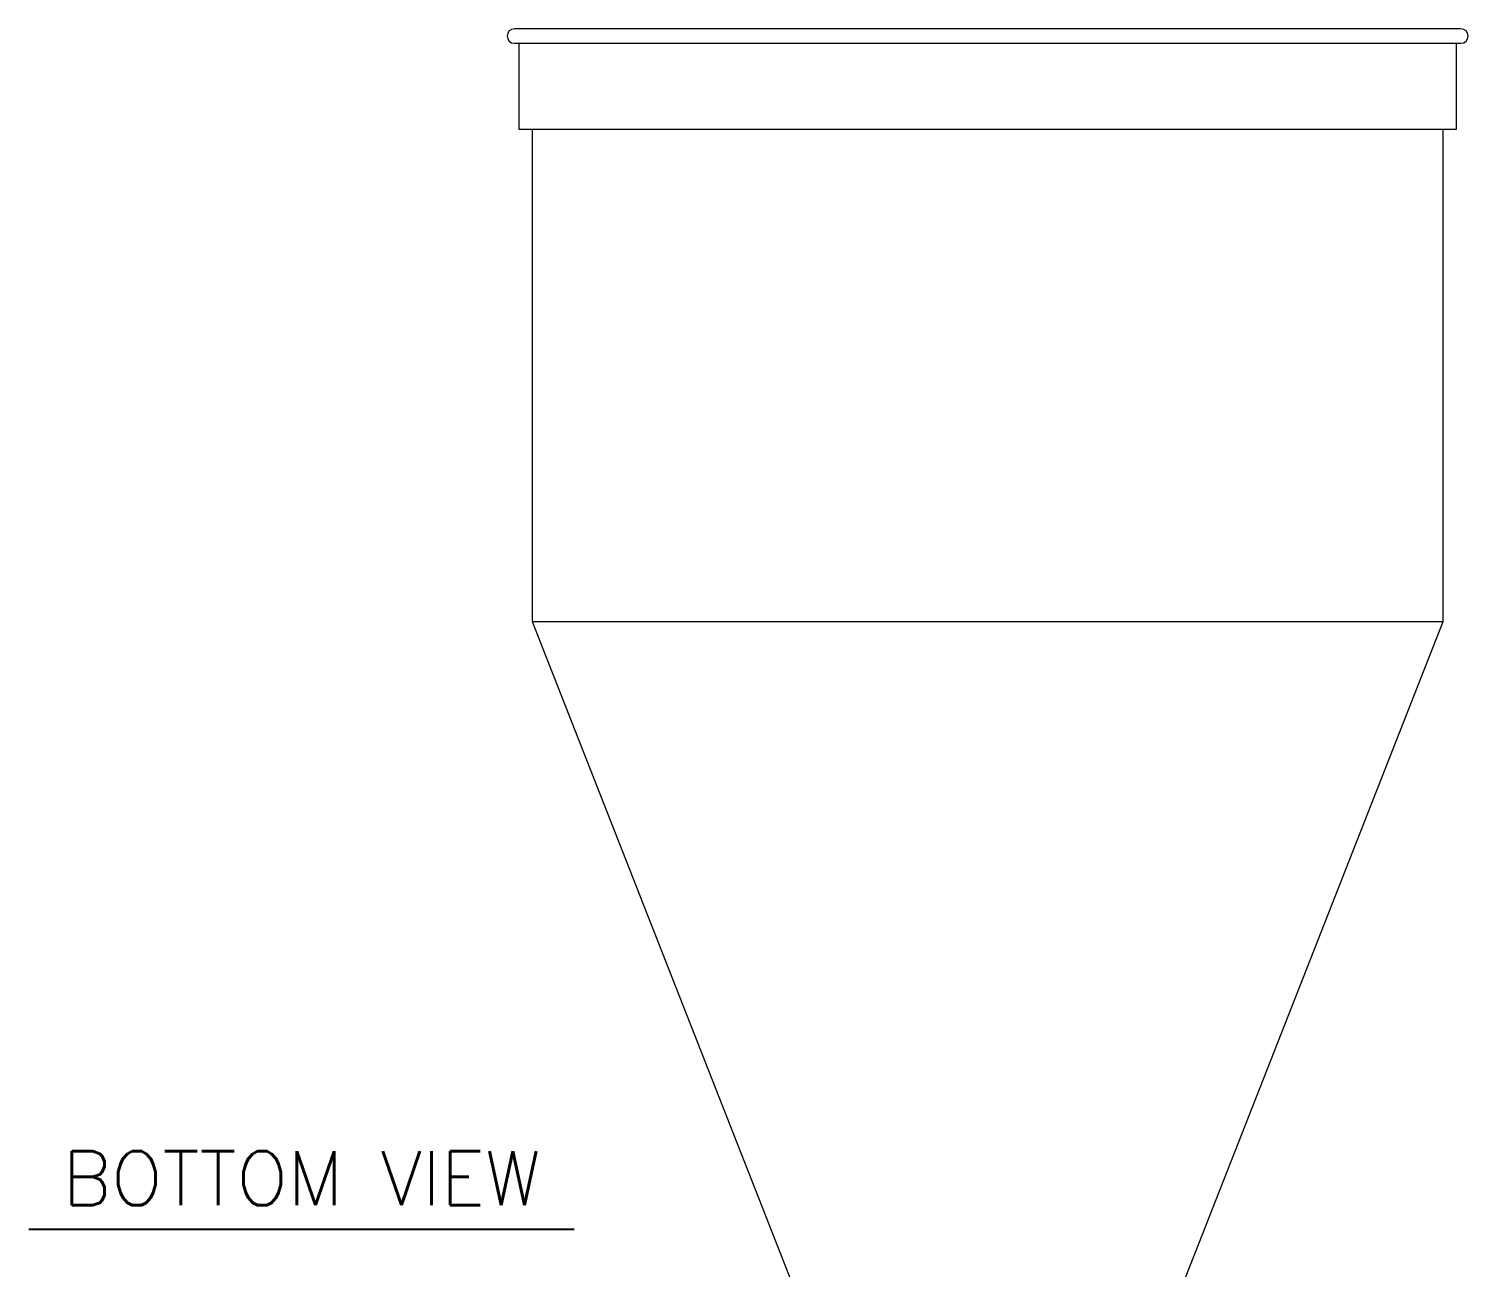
# Model space of a CAD drawing. Extents: x 2 to 136, y 1 to 99.
# Drawn here: x 43.92 to 63.85, y 17.95 to 35.1 of the extents above; entities that cross this region are included whole.
import ezdxf
from ezdxf.enums import TextEntityAlignment as Align

# ---------------------------------------------------------------- set-up
doc = ezdxf.new("R2010")
doc.units = 0
doc.header["$MEASUREMENT"] = 0
doc.linetypes.add('SLD-Solid', pattern=[0])
doc.layers.add('OBJECT', color=7, linetype='CONTINUOUS')
doc.styles.get("Standard").update_dxf_attribs({"font": 'SIMPLEX'})

msp = doc.modelspace()

# ---------------------------------------------------------------- linework, layer by layer
at = {"layer": 'OBJECT', "linetype": 'SLD-Solid', "lineweight": 15}
for p, q in [((63.751, 35.101), (50.641, 35.101)), ((50.641, 34.901), (55.161, 34.901)), ((50.702, 34.901), (50.702, 33.712)), ((55.161, 34.901), (63.751, 34.901)), ((63.691, 33.712), (63.691, 34.901)), ((50.702, 33.712), (55.18, 33.712)), ((50.889, 33.712), (50.889, 26.894)), ((55.18, 33.712), (63.691, 33.712)), ((63.503, 26.894), (63.503, 33.712)), ((50.889, 26.894), (54.58, 17.5)), ((50.889, 26.894), (55.238, 26.894)), ((55.238, 26.894), (63.503, 26.894)), ((59.813, 17.5), (63.503, 26.894))]:
    msp.add_line(p, q, dxfattribs=at)
at = {"layer": 'OBJECT', "color": 1}
msp.add_line((43.915, 18.479), (51.47, 18.479), dxfattribs=at)
at = {"layer": 'OBJECT', "linetype": 'SLD-Solid', "lineweight": 15}
for centre, start, end in [((50.641, 35.001), 90, 270), ((63.751, 35.001), 270, 90)]:
    msp.add_arc(centre, 0.1, start, end, dxfattribs=at)

# ---------------------------------------------------------------- texts
at = {"layer": 'OBJECT', "color": 1}
msp.add_text('BOTTOM VIEW', height=0.75, dxfattribs=at).set_placement((47.694, 18.81), align=Align.CENTER)

doc.saveas('drawing.dxf')
